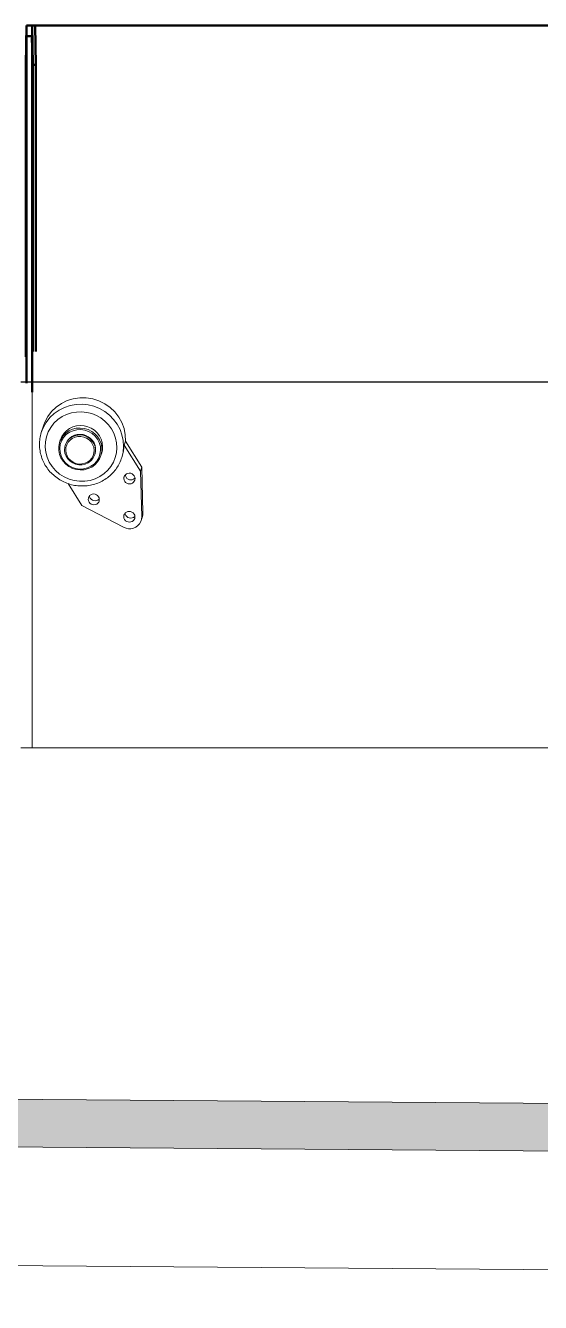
# Model space of a CAD drawing. Header units: millimetres. Extents: x 845401 to 948039, y 511594 to 550263.
# Drawn here: x 930509 to 930942, y 517471 to 518547 of the extents above; entities that cross this region are included whole.
import ezdxf

# ---------------------------------------------------------------- set-up
doc = ezdxf.new("R2010")
doc.units = ezdxf.units.MM
doc.layers.add('A-剖-0.10mm.......SECT-L01', color=255, linetype='Continuous', lineweight=18)
doc.layers.add('可见 (ISO)', color=7, linetype='Continuous', lineweight=50)
doc.layers.add('CK_LEVEL_1', color=7, linetype='Continuous')

# ---------------------------------------------------------------- blocks, each defined once
blk = doc.blocks.new('G$CD3C57BF2')
blk.add_line((1458.5, 317.9), (2538, 317.9))
at = {"color": 0, "lineweight": 9}
blk.add_line((2528.5, 317.9), (2528.5, 9.9), dxfattribs=at)
at = {"color": 0, "linetype": 'Continuous', "lineweight": 9}
for p, q in [((2519, 281), (2520.8, 275.4)), ((2504.7, 269), (2505.4, 267)), ((2449.8, 268.1), (2436, 246.4)), ((2450.9, 264.7), (2437.1, 243)), ((2449.8, 268.1), (2450.9, 264.7)), ((2469.8, 258.2), (2470.5, 256.1)), ((2452.3, 256.5), (2453, 254.4)), ((2436, 246.4), (2435.2, 207.9)), ((2436, 246.4), (2437.1, 243)), ((2437.1, 243), (2436.2, 204.5)), ((2486.6, 214.1), (2498.2, 232.5)), ((2435.2, 207.9), (2436.2, 204.5)), ((2435.6, 204.8), (2436.7, 201.4)), ((2451.4, 195.6), (2486.6, 214.1))]:
    blk.add_line(p, q, dxfattribs=at)
for points in [[(2519, 281), (2517.8, 284.3), (2515.3, 289), (2512.1, 293.2), (2508.3, 296.9), (2503.8, 300), (2499, 302.3), (2493.8, 303.9), (2488.3, 304.7), (2482.9, 304.7), (2477.4, 303.8), (2472.2, 302.1), (2467.2, 299.7), (2462.7, 296.6), (2458.8, 292.8), (2455.4, 288.5), (2452.8, 283.8), (2451, 278.7), (2450, 273.5), (2449.8, 268.1)], [(2505.6, 294.4), (2501.1, 296.6), (2496.3, 298.2), (2491.4, 299.1), (2486.3, 299.2), (2481.3, 298.7), (2476.4, 297.5), (2471.7, 295.6), (2467.3, 293.1), (2463.3, 290.1), (2459.8, 286.5), (2456.8, 282.4), (2454.4, 278.1), (2452.8, 273.4), (2451.8, 268.6), (2451.5, 263.7), (2451.9, 258.8), (2453, 254.4)], [(2503.2, 288.8), (2499.4, 290.7), (2495.3, 292), (2491.1, 292.7), (2486.8, 292.9), (2482.5, 292.4), (2478.3, 291.4), (2474.3, 289.8), (2470.6, 287.7), (2467.2, 285), (2464.2, 282), (2461.6, 278.5), (2459.6, 274.8), (2458.2, 270.8), (2457.3, 266.7), (2457.1, 262.5), (2457.5, 258.4), (2458.4, 254.3), (2460, 250.5), (2462.1, 246.9), (2464.8, 243.6), (2467.9, 240.8), (2471.3, 238.4)], [(2520.8, 275.4), (2519.2, 279.4), (2516.7, 283.9), (2513.6, 288), (2509.8, 291.5), (2505.6, 294.4)], [(2496.9, 278.8), (2494.1, 280.1), (2491, 281), (2487.9, 281.3), (2484.7, 281), (2481.6, 280.3), (2478.7, 279), (2476, 277.3), (2473.7, 275.1), (2471.8, 272.6), (2470.4, 269.8), (2469.4, 266.9), (2469.1, 263.8), (2469.2, 260.7), (2469.8, 258.2)], [(2471.3, 238.4), (2475.3, 236.5), (2479.6, 235.1), (2484, 234.4), (2488.5, 234.4), (2493, 235), (2497.4, 236.2), (2501.5, 238), (2505.3, 240.5), (2508.7, 243.4), (2511.6, 246.8), (2514, 250.6), (2515.8, 254.6), (2517, 258.9), (2517.4, 263.2), (2517.3, 267.6), (2516.4, 271.9), (2514.9, 276), (2512.8, 279.8), (2510.1, 283.3), (2506.9, 286.3), (2503.2, 288.8)], [(2497.5, 276.8), (2494.5, 278.2), (2491.3, 279), (2487.9, 279.2), (2484.6, 278.9), (2481.4, 277.9), (2478.3, 276.4), (2475.7, 274.4), (2473.4, 272), (2471.6, 269.2), (2470.4, 266.1), (2469.8, 262.9), (2469.8, 259.6), (2470.5, 256.1)], [(2497.1, 275.6), (2494, 277), (2490.8, 277.8), (2487.4, 278), (2484.1, 277.5), (2480.9, 276.3), (2478, 274.7), (2475.4, 272.5), (2473.4, 269.8), (2471.9, 266.9), (2471, 263.7), (2470.8, 260.4), (2471.3, 257.2), (2472.3, 254.1), (2474, 251.3), (2476.2, 248.9), (2478.9, 247)], [(2494.9, 272.2), (2492.7, 273.2), (2490.4, 273.8), (2488, 273.9), (2485.6, 273.7), (2483.3, 273), (2481.2, 271.9), (2479.2, 270.5), (2477.6, 268.7), (2476.3, 266.7), (2475.5, 264.5), (2475, 262.2), (2475, 259.9), (2475.5, 257.4)], [(2495, 271.6), (2492.6, 272.7), (2489.9, 273.3), (2487.2, 273.4), (2484.5, 272.8), (2482, 271.8), (2479.8, 270.3), (2477.9, 268.3), (2476.4, 266.1), (2475.5, 263.6), (2475.1, 260.9), (2475.3, 258.3), (2475.7, 256.9)], [(2494.6, 270.5), (2492.3, 271.5), (2489.9, 272.1), (2487.4, 272.1), (2484.9, 271.6), (2482.6, 270.6), (2480.5, 269.2), (2478.8, 267.5), (2477.5, 265.4), (2476.6, 263.1), (2476.3, 260.7), (2476.4, 258.2), (2477.1, 255.9), (2478.3, 253.8), (2479.9, 252), (2481.9, 250.5)], [(2478.9, 247), (2481.9, 245.6), (2485.2, 244.8), (2488.5, 244.7), (2491.9, 245.2), (2495.1, 246.3), (2498, 248), (2500.5, 250.2), (2502.6, 252.8), (2504.1, 255.8), (2504.9, 258.9), (2505.1, 262.2), (2504.7, 265.4), (2503.6, 268.5), (2501.9, 271.3), (2499.7, 273.7), (2497.1, 275.6)], [(2481.9, 250.5), (2484.2, 249.5), (2486.6, 249), (2489.1, 248.9), (2491.6, 249.4), (2493.9, 250.4), (2495.9, 251.8), (2497.7, 253.6), (2499, 255.7), (2499.8, 258), (2500.2, 260.4), (2500, 262.8), (2499.3, 265.1), (2498.1, 267.2), (2496.5, 269.1), (2494.6, 270.5)], [(2500.4, 265.2), (2499.6, 267.1), (2498.4, 269.1), (2496.8, 270.8), (2494.9, 272.2)], [(2500.6, 264.6), (2500.2, 265.8), (2498.9, 268.1), (2497.2, 270.1), (2495, 271.6)], [(2504.7, 269), (2504.6, 269.4), (2503.3, 272.2), (2501.6, 274.8), (2499.4, 277), (2496.9, 278.8)], [(2505.4, 267), (2504.2, 269.7), (2502.5, 272.5), (2500.2, 274.9), (2497.5, 276.8)], [(2450.9, 264.7), (2451.4, 260), (2452.3, 256.5)], [(2478.3, 246.4), (2481.3, 245), (2484.5, 244.1), (2487.9, 243.9), (2491.2, 244.3), (2494.4, 245.2), (2497.5, 246.7), (2500.1, 248.7), (2502.4, 251.2), (2504.2, 254), (2505.4, 257), (2506, 260.3), (2506, 263.5), (2505.4, 267)], [(2481.3, 249.9), (2483.7, 248.8), (2486.4, 248.2), (2489.1, 248.2), (2491.8, 248.7), (2494.3, 249.8), (2496.5, 251.3), (2498.4, 253.2), (2499.9, 255.5), (2500.8, 258), (2501.2, 260.6), (2501, 263.3), (2500.6, 264.6)], [(2470.5, 256.1), (2471.6, 253.4), (2473.3, 250.7), (2475.6, 248.3), (2478.3, 246.4)], [(2475.7, 256.9), (2476.1, 255.8), (2477.4, 253.5), (2479.1, 251.5), (2481.3, 249.9)], [(2442, 235.3), (2441.9, 235.5), (2441.8, 236.7), (2442, 237.9), (2442.5, 239), (2443.3, 239.9), (2444.3, 240.6), (2445.4, 241.1), (2446.7, 241.2), (2447.9, 241), (2449, 240.6)], [(2443, 236.2), (2442, 236.9), (2441.9, 237.1)], [(2450.1, 239.7), (2449.9, 238.9), (2449.4, 237.8), (2448.6, 236.8), (2447.6, 236.1), (2446.5, 235.7), (2445.3, 235.5), (2444.1, 235.7), (2443, 236.2)], [(2451, 238.1), (2451.1, 237.8), (2451.2, 236.6), (2451, 235.4), (2450.5, 234.3), (2449.7, 233.4), (2448.7, 232.7), (2447.6, 232.3), (2446.3, 232.1), (2445.1, 232.3), (2444, 232.8)], [(2449, 240.6), (2449.9, 239.8), (2450.6, 238.9), (2451, 238.1)], [(2444, 232.8), (2443.1, 233.5), (2442.4, 234.4), (2442, 235.3)], [(2472.1, 217.7), (2472, 218), (2471.9, 219.2), (2472.1, 220.4), (2472.6, 221.4), (2473.4, 222.4), (2474.3, 223.1), (2475.5, 223.5), (2476.7, 223.7), (2477.9, 223.5), (2479, 223)], [(2473, 218.6), (2472.1, 219.4), (2471.9, 219.6)], [(2474.1, 215.2), (2473.1, 216), (2472.4, 216.9), (2472.1, 217.7)], [(2480.1, 222.1), (2480, 221.3), (2479.5, 220.2), (2478.7, 219.3), (2477.7, 218.6), (2476.6, 218.1), (2475.3, 218), (2474.1, 218.2), (2473, 218.6)], [(2481, 220.5), (2481.1, 220.2), (2481.2, 219.1), (2481, 217.9), (2480.5, 216.8), (2479.8, 215.9), (2478.8, 215.2), (2477.6, 214.7), (2476.4, 214.6), (2475.2, 214.8), (2474.1, 215.2)], [(2479, 223), (2480, 222.3), (2480.7, 221.4), (2481, 220.5)], [(2435.2, 207.9), (2435.3, 205.8), (2435.6, 204.8)], [(2436.2, 204.5), (2436.4, 202.4), (2436.7, 201.4)], [(2442.1, 203.1), (2442.1, 203.4), (2441.9, 204.5), (2442.1, 205.7), (2442.6, 206.8), (2443.4, 207.7), (2444.4, 208.4), (2445.6, 208.9), (2446.8, 209), (2448, 208.9), (2449.1, 208.4)], [(2443.1, 204), (2442.1, 204.7), (2442, 204.9)], [(2450.2, 207.5), (2450, 206.7), (2449.5, 205.6), (2448.8, 204.7), (2447.8, 203.9), (2446.6, 203.5), (2445.4, 203.4), (2444.2, 203.5), (2443.1, 204)], [(2451.1, 205.9), (2451.2, 205.6), (2451.3, 204.4), (2451.1, 203.2), (2450.6, 202.2), (2449.8, 201.2), (2448.8, 200.5), (2447.7, 200.1), (2446.5, 199.9), (2445.3, 200.1), (2444.1, 200.6)], [(2449.1, 208.4), (2450, 207.7), (2450.8, 206.7), (2451.1, 205.9)], [(2436.7, 201.4), (2437, 200.4), (2438, 198.6), (2439.4, 197), (2441.1, 195.8), (2443.1, 194.9), (2445.2, 194.4), (2447.3, 194.4), (2449.4, 194.8), (2451.4, 195.6)], [(2444.1, 200.6), (2443.2, 201.3), (2442.5, 202.3), (2442.1, 203.1)]]:
    blk.add_lwpolyline(points, dxfattribs=at)
for points in [[(2468.3, 235.2), (2473, 232.9), (2478.1, 231.3), (2483.4, 230.5), (2488.7, 230.5), (2494, 231.2), (2499.2, 232.8), (2504, 235), (2508.5, 238), (2512.5, 241.5), (2515.9, 245.6), (2518.6, 250.1), (2520.6, 255), (2521.8, 260), (2522.3, 265.2), (2521.9, 270.4), (2520.8, 275.4)], [(2453, 254.4), (2454.8, 249.7), (2457.3, 245.4), (2460.4, 241.5), (2464.1, 238.1), (2468.3, 235.2)]]:
    blk.add_spline(points, degree=3, dxfattribs=at)
at = {"layer": 'CK_LEVEL_1', "color": 0, "lineweight": 9}
blk.add_line((2538, 9.9), (1417, 9.9), dxfattribs=at)
at = {"layer": '可见 (ISO)'}
for p, q in [((12, 618.2), (2533.3, 618.2)), ((2525.8, 618.2), (2525.2, 585)), ((2528.4, 618.2), (2527.8, 585)), ((2528.5, 618.2), (2528.5, 309.3)), ((2533.2, 317), (2533.2, 618.2)), ((2533.3, 618.2), (2533.7, 585)), ((2528.2, 609.3), (2528.5, 609.3)), ((2528.2, 606.7), (2528.2, 609.3)), ((2528.5, 606.7), (2528.2, 606.7)), ((2528.4, 606.7), (2528.2, 606.7)), ((2528.5, 602.2), (2528.4, 606.7)), ((2528.5, 609.3), (2533.3, 609.3)), ((2528.5, 309.3), (2528.5, 609.3)), ((2528.5, 339.1), (2528.5, 604)), ((2533.3, 609.3), (2533.5, 609.3)), ((2533.3, 609.3), (2533.3, 317)), ((2533.5, 606.7), (2533.3, 606.7)), ((2533.3, 606.7), (2533.3, 601.9)), ((2533.3, 606.7), (2533.5, 606.7)), ((2533.3, 339.1), (2533.3, 604)), ((2533.5, 609.3), (2533.5, 606.7)), ((2527.8, 585), (2525.2, 585)), ((2525.2, 585), (2525.2, 343.6)), ((2527.8, 585), (2527.8, 343.6)), ((2533.7, 585), (2533.7, 339.1))]:
    blk.add_line(p, q, dxfattribs=at)
for centre, major_axis, ratio, start_param, end_param in [((2528.5, 604), (0, 5.31), 0.017535, 4.712389, 7.330383), ((2528.5, 604), (0, 2.66), 0.017535, 4.712389, 6.283185), ((2533.3, 604), (0, 5.31), 0.011242, -1.047198, 2.617994), ((2533.3, 604), (0, 2.66), 0.011242, 0, 1.570796)]:
    blk.add_ellipse(centre, major_axis=major_axis, ratio=ratio, start_param=start_param, end_param=end_param, dxfattribs=at)

msp = doc.modelspace()

# ---------------------------------------------------------------- hatches: boundary and pattern name
at = {"layer": 'A-剖-0.10mm.......SECT-L01'}
h = msp.add_hatch(dxfattribs=at)
h.set_pattern_fill('ANGLE', color=2, scale=4)
h.set_pattern_definition([(0, (165582.085, 275274.845), (0, 27.94), [20.32, -7.62]), (90, (165582.085, 275274.845), (-27.94, 2e-15), [20.32, -7.62])])
h.paths.add_polyline_path([(934565.9, 517571.3), (928061.1, 517620.9), (928061.1, 517660.9), (934565.9, 517611.3)])

# ---------------------------------------------------------------- linework, layer by layer
at = {"layer": 'A-剖-0.10mm.......SECT-L01', "color": 2}
for points in [[(934565.9, 517571.3), (928061.1, 517620.9), (928061.1, 517660.9), (934565.9, 517611.3)], [(934565.9, 517471.3), (928061.1, 517520.9), (928061.1, 517620.9), (934565.9, 517571.3)]]:
    msp.add_lwpolyline(points, close=True, dxfattribs=at)

# ---------------------------------------------------------------- block references
at = {"xscale": -1}
msp.add_blockref('G$CD3C57BF2', (933042.9, 517928.5, 0.1), dxfattribs=at)

doc.saveas('drawing.dxf')
